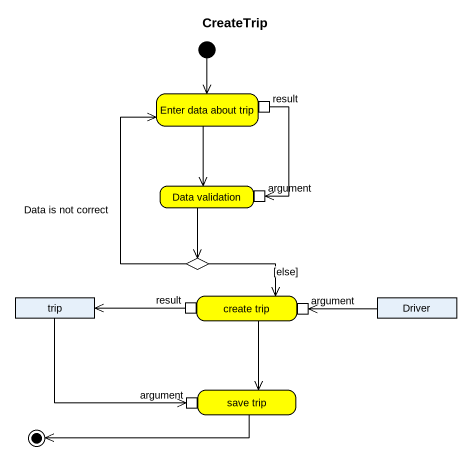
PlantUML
@startuml
title CreateTrip
hide empty description
state "Enter data about trip" as Enter_data_about_trip #FFFF00 {
  state result <<outputPin>>
}
state "Data validation" as Data_validation #FFFF00 {
  state argument <<inputPin>>
}
state choice1 <<choice>>
state trip <<object>>
state "create trip" as create_trip #FFFF00 {
  state "result" as result_2 <<outputPin>>
  state "argument" as argument_2 <<inputPin>>
}
state Driver <<object>>
state "save trip" as save_trip #FFFF00 {
  state "argument" as argument_3 <<inputPin>>
}
[*] --> Enter_data_about_trip
Enter_data_about_trip --> Data_validation
result --> argument
Data_validation --> choice1
choice1 -up-> Enter_data_about_trip : Data is not correct
choice1 --> create_trip : [else]
trip --> argument_3
result_2 -left-> trip
create_trip --> save_trip
Driver -left-> argument_2
save_trip -left-> [*]
@enduml
